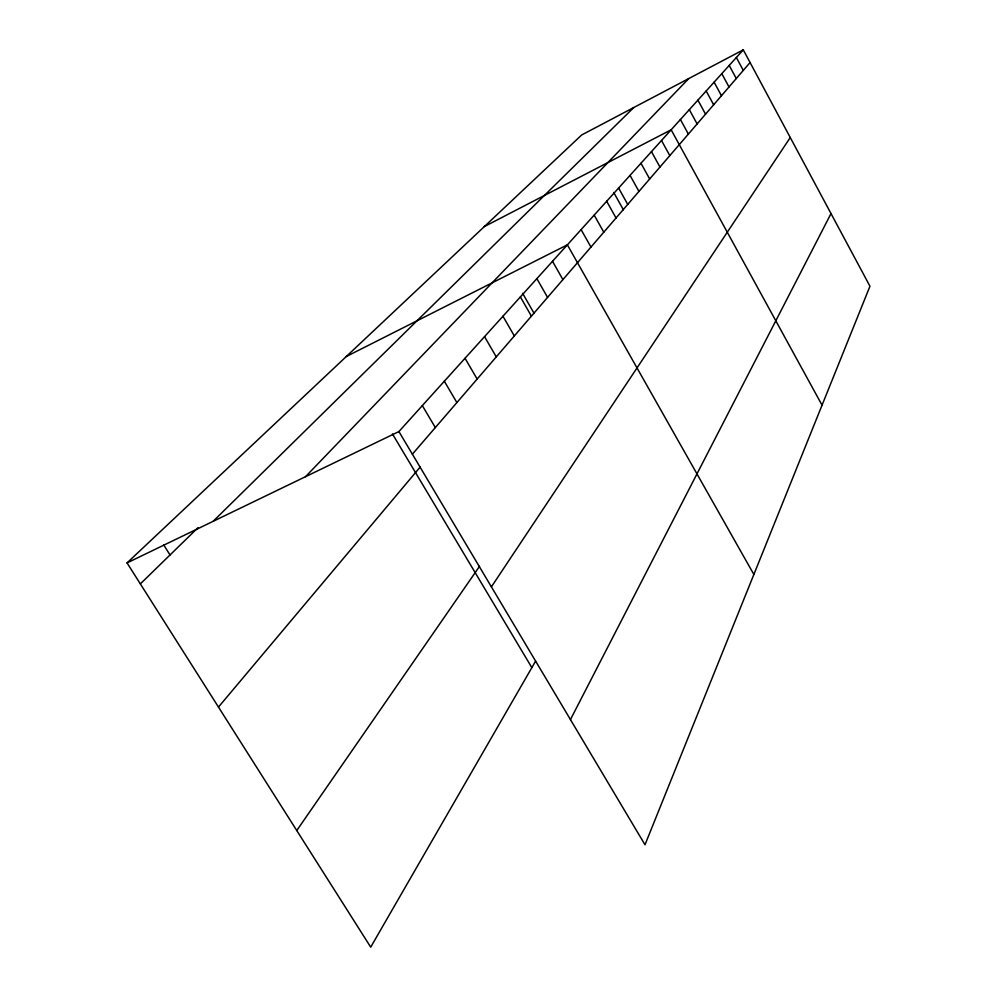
<?xml version="1.0" encoding="UTF-8"?>
<svg xmlns="http://www.w3.org/2000/svg" width="997" height="997" viewBox="0 0 997 997"><rect width="100%" height="100%" fill="white"/><g stroke="black" fill="none" stroke-linecap="round" stroke-linejoin="round"><path stroke-width="1.5" d="M570.446 719.597L831.012 213.582M535.576 661.161L370.71 947.15L127.043 562.919L581.662 134.981L743.276 49.85L869.957 286.239L644.997 844.771L398.912 431.564L743.276 49.85M491.396 586.859L790.26 137.536M296.757 830.538L479.545 566.308M218.468 707.085L420.323 466.87M412.384 454.183L750.068 62.537M305.493 476.703L688.753 78.576M213.134 521.319L633.818 107.502M140.353 583.893L197.992 527.712M484.343 226.581L671.143 129.797L822.051 405.181M346.295 356.527L567.368 244.826L753.869 574.459M127.043 562.919L398.912 431.564M163.608 544.761L170.026 554.968M392.444 433.919L531.837 667.641M422.342 405.605L435.328 427.563M444.338 381.215L456.875 402.576M465.026 358.272L477.152 379.047M484.542 336.65L496.269 356.876M502.949 316.236L514.327 335.939M522.615 293.317L534.13 313.407M520.372 296.932L531.401 316.149M536.872 278.649L547.565 297.393M552.512 261.301L562.906 279.596M581.101 229.622L590.947 247.082M594.187 215.115L603.783 232.201M613.753 192.521L623.374 209.769M606.675 201.257L616.034 217.994M618.614 188.022L627.736 204.41M640.971 163.246L649.67 178.974M630.042 175.372L638.94 191.412M651.452 151.631L659.952 167.06M661.497 140.49L669.81 155.619M689.338 109.645L697.127 123.94M680.415 119.528L688.379 134.084M697.912 100.136L705.54 114.181M714.126 82.153L721.467 95.712M706.175 90.976L713.653 104.772M729.218 65.441L736.272 78.539M721.803 73.641L728.994 86.976M736.372 57.514L743.288 70.401"/></g></svg>
